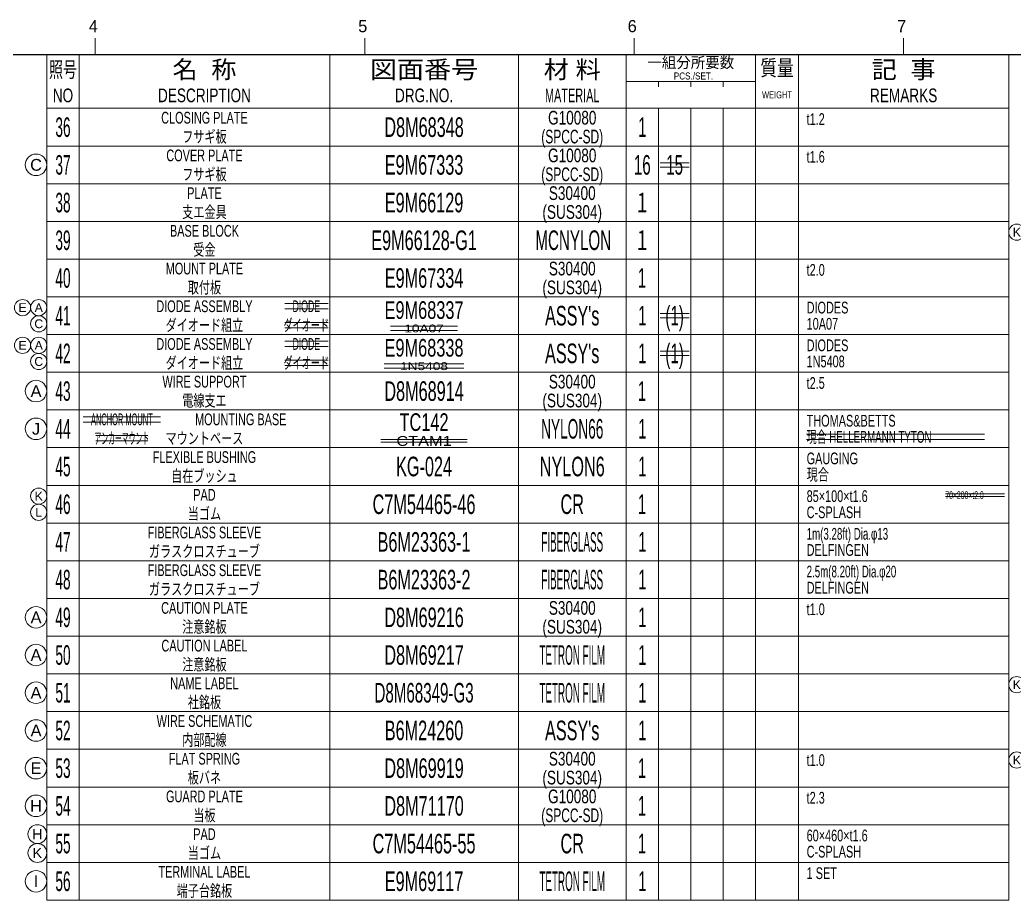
# Model space of a CAD drawing. Header units: millimetres. Extents: x 7 to 587, y 2 to 418.
# Drawn here: x 219 to 403.5, y 253 to 416.4 of the extents above; entities that cross this region are included whole.
import ezdxf
from ezdxf.enums import TextEntityAlignment as Align

# ---------------------------------------------------------------- set-up
doc = ezdxf.new("R2010")
doc.units = ezdxf.units.MM
for name, color, linetype in [('GR1_05', 7, 'Continuous'), ('図面枠C7M', 7, 'Continuous'), ('表題、部品表_01', 7, 'Continuous'), ('表題、部品表_02', 7, 'Continuous'), ('表題、部品表_03', 7, 'Continuous')]:
    doc.layers.add(name, color=color, linetype=linetype)
doc.styles.add('HG丸ｺﾞｼｯｸM-PRO', font='')
doc.styles.get('HG丸ｺﾞｼｯｸM-PRO').set_extended_font_data('HG丸ｺﾞｼｯｸM-PRO')

# ---------------------------------------------------------------- blocks, each defined once
blk = doc.blocks.new('BLKF023')
at = {"layer": '図面枠C7M', "color": 4, "linetype": 'Continuous', "lineweight": 13}
for p, q in [((233, 413), (233, 410)), ((283, 413), (283, 410)), ((333, 413), (333, 410)), ((383, 413), (383, 410))]:
    blk.add_line(p, q, dxfattribs=at)
at = {"layer": '図面枠C7M', "color": 2, "linetype": 'Continuous', "lineweight": 25}
blk.add_line((33, 410), (587, 410), dxfattribs=at)
at = {"layer": '図面枠C7M', "color": 4, "linetype": 'Continuous', "lineweight": 13, "style": 'HG丸ｺﾞｼｯｸM-PRO', "width": 1.003994}
for s, p in [('4', (231.79, 413.45)), ('5', (281.79, 413.45)), ('6', (331.79, 413.45)), ('7', (381.79, 413.45))]:
    blk.add_text(s, height=2.25, dxfattribs=at).set_placement(p, align=Align.BOTTOM_LEFT)
blk = doc.blocks.new('BLKF095')
at = {"layer": '表題、部品表_02', "color": 4, "linetype": 'Continuous', "lineweight": 13}
for p, q in [((224, 386), (224, 379)), ((224, 386), (402.5, 386)), ((230, 386), (230, 379)), ((276.5, 386), (276.5, 379)), ((311.5, 386), (311.5, 379)), ((331.5, 386), (331.5, 379)), ((337.5, 386), (337.5, 379)), ((343.5, 386), (343.5, 379)), ((349.5, 379), (349.5, 386)), ((355.5, 386), (355.5, 379)), ((363.5, 386), (363.5, 379)), ((402.5, 386), (402.5, 379)), ((224, 379), (402.5, 379))]:
    blk.add_line(p, q, dxfattribs=at)
blk = doc.blocks.new('BLKF097')
at = {"layer": '表題、部品表_02', "color": 4, "linetype": 'Continuous', "lineweight": 13}
for p, q in [((224, 379), (224, 372)), ((224, 379), (402.5, 379)), ((230, 379), (230, 372)), ((276.5, 379), (276.5, 372)), ((311.5, 379), (311.5, 372)), ((331.5, 379), (331.5, 372)), ((337.5, 379), (337.5, 372)), ((343.5, 379), (343.5, 372)), ((349.5, 372), (349.5, 379)), ((355.5, 379), (355.5, 372)), ((363.5, 379), (363.5, 372)), ((402.5, 379), (402.5, 372)), ((224, 372), (402.5, 372))]:
    blk.add_line(p, q, dxfattribs=at)
blk = doc.blocks.new('BLKF099')
at = {"layer": '表題、部品表_02', "color": 4, "linetype": 'Continuous', "lineweight": 13}
for p, q in [((224, 372), (224, 365)), ((224, 372), (402.5, 372)), ((230, 372), (230, 365)), ((276.5, 372), (276.5, 365)), ((311.5, 372), (311.5, 365)), ((331.5, 372), (331.5, 365)), ((337.5, 372), (337.5, 365)), ((343.5, 372), (343.5, 365)), ((349.5, 365), (349.5, 372)), ((355.5, 372), (355.5, 365)), ((363.5, 372), (363.5, 365)), ((402.5, 372), (402.5, 365)), ((224, 365), (402.5, 365))]:
    blk.add_line(p, q, dxfattribs=at)
blk = doc.blocks.new('BLKF101')
at = {"layer": '表題、部品表_02', "color": 4, "linetype": 'Continuous', "lineweight": 13}
for p, q in [((224, 400), (224, 393)), ((224, 400), (402.5, 400)), ((230, 400), (230, 393)), ((276.5, 400), (276.5, 393)), ((311.5, 400), (311.5, 393)), ((331.5, 400), (331.5, 393)), ((337.5, 400), (337.5, 393)), ((343.5, 400), (343.5, 393)), ((349.5, 393), (349.5, 400)), ((355.5, 400), (355.5, 393)), ((363.5, 400), (363.5, 393)), ((402.5, 400), (402.5, 393)), ((224, 393), (402.5, 393))]:
    blk.add_line(p, q, dxfattribs=at)
blk = doc.blocks.new('BLKF103')
at = {"layer": '表題、部品表_02', "color": 4, "linetype": 'Continuous', "lineweight": 13}
for p, q in [((224, 393), (224, 386)), ((224, 393), (402.5, 393)), ((230, 393), (230, 386)), ((276.5, 393), (276.5, 386)), ((311.5, 393), (311.5, 386)), ((331.5, 393), (331.5, 386)), ((337.5, 393), (337.5, 386)), ((343.5, 393), (343.5, 386)), ((349.5, 386), (349.5, 393)), ((355.5, 393), (355.5, 386)), ((363.5, 393), (363.5, 386)), ((402.5, 393), (402.5, 386)), ((224, 386), (402.5, 386))]:
    blk.add_line(p, q, dxfattribs=at)
blk = doc.blocks.new('BLKF108')
at = {"layer": '表題、部品表_01', "color": 4, "linetype": 'Continuous', "lineweight": 13}
for p, q in [((224, 410), (224, 400)), ((224, 410), (402.5, 410)), ((230, 410), (230, 400)), ((276.5, 410), (276.5, 400)), ((311.5, 410), (311.5, 400)), ((331.5, 410), (331.5, 400)), ((355.5, 410), (355.5, 400)), ((363.5, 410), (363.5, 400)), ((402.5, 410), (402.5, 400)), ((331.5, 405), (355.5, 405)), ((337.5, 404), (337.5, 405)), ((343.5, 405), (343.5, 404)), ((349.5, 405), (349.5, 404)), ((224, 400), (402.5, 400))]:
    blk.add_line(p, q, dxfattribs=at)
at = {"layer": '表題、部品表_01', "color": 3, "linetype": 'Continuous', "lineweight": 35, "style": 'HG丸ｺﾞｼｯｸM-PRO'}
for s, height, width, p in [('一組分所要数', 2.036, 0.966638, (343.5, 408.5)), ('照号', 2.909, 0.651535, (227, 407.2)), ('名  称', 3.273, 1.042426, (253.25, 407.2)), ('図面番号', 3.273, 1.127518, (294, 407.2)), ('材 料', 3.273, 1.042439, (321.5, 407.2)), ('質量', 2.909, 0.781842, (359.5, 407.5)), ('記  事', 3.273, 1.042426, (383, 407.2)), ('PCS./SET.', 1.309, 0.862935, (344, 406)), ('NO', 2.545, 0.740841, (227, 402.4)), ('DESCRIPTION', 2.5455, 0.741365, (253.25, 402.4)), ('DRG.NO.', 2.545, 0.741189, (294, 402.4)), ('MATERIAL', 2.545, 0.594756, (321.5, 402.4)), ('WEIGHT', 1.309, 0.635507, (359.5, 402.5)), ('REMARKS', 2.545, 0.742803, (383, 402.4))]:
    blk.add_text(s, height=height, dxfattribs=dict(at, width=width)).set_placement(p, align=Align.MIDDLE_CENTER)
blk = doc.blocks.new('BLKF107')
at = {"layer": '表題、部品表_01', "color": 3, "linetype": 'Continuous', "lineweight": 13}
blk.add_blockref('BLKF108', (0, 0), dxfattribs=at)
blk = doc.blocks.new('BLKF113')
at = {"layer": '表題、部品表_02', "color": 4, "linetype": 'Continuous', "lineweight": 13}
for p, q in [((224, 337), (224, 330)), ((224, 337), (402.5, 337)), ((230, 337), (230, 330)), ((276.5, 337), (276.5, 330)), ((311.5, 337), (311.5, 330)), ((331.5, 337), (331.5, 330)), ((337.5, 337), (337.5, 330)), ((343.5, 337), (343.5, 330)), ((349.5, 330), (349.5, 337)), ((355.5, 337), (355.5, 330)), ((363.5, 337), (363.5, 330)), ((402.5, 337), (402.5, 330)), ((224, 330), (402.5, 330))]:
    blk.add_line(p, q, dxfattribs=at)
blk = doc.blocks.new('BLKF115')
at = {"layer": '表題、部品表_02', "color": 4, "linetype": 'Continuous', "lineweight": 13}
for p, q in [((224, 302), (224, 295)), ((224, 302), (402.5, 302)), ((230, 302), (230, 295)), ((276.5, 302), (276.5, 295)), ((311.5, 302), (311.5, 295)), ((331.5, 302), (331.5, 295)), ((337.5, 302), (337.5, 295)), ((343.5, 302), (343.5, 295)), ((349.5, 295), (349.5, 302)), ((355.5, 302), (355.5, 295)), ((363.5, 302), (363.5, 295)), ((402.5, 302), (402.5, 295)), ((224, 295), (402.5, 295))]:
    blk.add_line(p, q, dxfattribs=at)
blk = doc.blocks.new('BLKF117')
at = {"layer": '表題、部品表_02', "color": 4, "linetype": 'Continuous', "lineweight": 13}
for p, q in [((224, 295), (224, 288)), ((224, 295), (402.5, 295)), ((230, 295), (230, 288)), ((276.5, 295), (276.5, 288)), ((311.5, 295), (311.5, 288)), ((331.5, 295), (331.5, 288)), ((337.5, 295), (337.5, 288)), ((343.5, 295), (343.5, 288)), ((349.5, 288), (349.5, 295)), ((355.5, 295), (355.5, 288)), ((363.5, 295), (363.5, 288)), ((402.5, 295), (402.5, 288)), ((224, 288), (402.5, 288))]:
    blk.add_line(p, q, dxfattribs=at)
blk = doc.blocks.new('BLKF119')
at = {"layer": '表題、部品表_02', "color": 4, "linetype": 'Continuous', "lineweight": 13}
for p, q in [((224, 309), (224, 302)), ((224, 309), (402.5, 309)), ((230, 309), (230, 302)), ((276.5, 309), (276.5, 302)), ((311.5, 309), (311.5, 302)), ((331.5, 309), (331.5, 302)), ((337.5, 309), (337.5, 302)), ((343.5, 309), (343.5, 302)), ((349.5, 302), (349.5, 309)), ((355.5, 309), (355.5, 302)), ((363.5, 309), (363.5, 302)), ((402.5, 309), (402.5, 302)), ((224, 302), (402.5, 302))]:
    blk.add_line(p, q, dxfattribs=at)
blk = doc.blocks.new('BLKF121')
at = {"layer": '表題、部品表_02', "color": 4, "linetype": 'Continuous', "lineweight": 13}
for p, q in [((224, 344), (224, 337)), ((224, 344), (402.5, 344)), ((230, 344), (230, 337)), ((276.5, 344), (276.5, 337)), ((311.5, 344), (311.5, 337)), ((331.5, 344), (331.5, 337)), ((337.5, 344), (337.5, 337)), ((343.5, 344), (343.5, 337)), ((349.5, 337), (349.5, 344)), ((355.5, 344), (355.5, 337)), ((363.5, 344), (363.5, 337)), ((402.5, 344), (402.5, 337)), ((224, 337), (402.5, 337))]:
    blk.add_line(p, q, dxfattribs=at)
blk = doc.blocks.new('BLKF123')
at = {"layer": '表題、部品表_02', "color": 4, "linetype": 'Continuous', "lineweight": 13}
for p, q in [((224, 365), (224, 358)), ((224, 365), (402.5, 365)), ((230, 365), (230, 358)), ((276.5, 365), (276.5, 358)), ((311.5, 365), (311.5, 358)), ((331.5, 365), (331.5, 358)), ((337.5, 365), (337.5, 358)), ((343.5, 365), (343.5, 358)), ((349.5, 358), (349.5, 365)), ((355.5, 365), (355.5, 358)), ((363.5, 365), (363.5, 358)), ((402.5, 365), (402.5, 358)), ((224, 358), (402.5, 358))]:
    blk.add_line(p, q, dxfattribs=at)
blk = doc.blocks.new('BLKF125')
at = {"layer": '表題、部品表_02', "color": 4, "linetype": 'Continuous', "lineweight": 13}
for p, q in [((224, 358), (224, 351)), ((224, 358), (402.5, 358)), ((230, 358), (230, 351)), ((276.5, 358), (276.5, 351)), ((311.5, 358), (311.5, 351)), ((331.5, 358), (331.5, 351)), ((337.5, 358), (337.5, 351)), ((343.5, 358), (343.5, 351)), ((349.5, 351), (349.5, 358)), ((355.5, 358), (355.5, 351)), ((363.5, 358), (363.5, 351)), ((402.5, 358), (402.5, 351)), ((224, 351), (402.5, 351))]:
    blk.add_line(p, q, dxfattribs=at)
blk = doc.blocks.new('BLKF127')
at = {"layer": '表題、部品表_02', "color": 4, "linetype": 'Continuous', "lineweight": 13}
for p, q in [((224, 351), (224, 344)), ((224, 351), (402.5, 351)), ((230, 351), (230, 344)), ((276.5, 351), (276.5, 344)), ((311.5, 351), (311.5, 344)), ((331.5, 351), (331.5, 344)), ((337.5, 351), (337.5, 344)), ((343.5, 351), (343.5, 344)), ((349.5, 344), (349.5, 351)), ((355.5, 351), (355.5, 344)), ((363.5, 351), (363.5, 344)), ((402.5, 351), (402.5, 344)), ((224, 344), (402.5, 344))]:
    blk.add_line(p, q, dxfattribs=at)
blk = doc.blocks.new('BLKF129')
at = {"layer": '表題、部品表_02', "color": 4, "linetype": 'Continuous', "lineweight": 13}
for p, q in [((224, 316), (224, 309)), ((224, 316), (402.5, 316)), ((230, 316), (230, 309)), ((276.5, 316), (276.5, 309)), ((311.5, 316), (311.5, 309)), ((331.5, 316), (331.5, 309)), ((337.5, 316), (337.5, 309)), ((343.5, 316), (343.5, 309)), ((349.5, 309), (349.5, 316)), ((355.5, 316), (355.5, 309)), ((363.5, 316), (363.5, 309)), ((402.5, 316), (402.5, 309)), ((224, 309), (402.5, 309))]:
    blk.add_line(p, q, dxfattribs=at)
blk = doc.blocks.new('BLKF131')
at = {"layer": '表題、部品表_02', "color": 4, "linetype": 'Continuous', "lineweight": 13}
for p, q in [((224, 330), (224, 323)), ((224, 330), (402.5, 330)), ((230, 330), (230, 323)), ((276.5, 330), (276.5, 323)), ((311.5, 330), (311.5, 323)), ((331.5, 330), (331.5, 323)), ((337.5, 330), (337.5, 323)), ((343.5, 330), (343.5, 323)), ((349.5, 323), (349.5, 330)), ((355.5, 330), (355.5, 323)), ((363.5, 330), (363.5, 323)), ((402.5, 330), (402.5, 323)), ((224, 323), (402.5, 323))]:
    blk.add_line(p, q, dxfattribs=at)
blk = doc.blocks.new('BLKF133')
at = {"layer": '表題、部品表_02', "color": 4, "linetype": 'Continuous', "lineweight": 13}
for p, q in [((224, 323), (224, 316)), ((224, 323), (402.5, 323)), ((230, 323), (230, 316)), ((276.5, 323), (276.5, 316)), ((311.5, 323), (311.5, 316)), ((331.5, 323), (331.5, 316)), ((337.5, 323), (337.5, 316)), ((343.5, 323), (343.5, 316)), ((349.5, 316), (349.5, 323)), ((355.5, 323), (355.5, 316)), ((363.5, 323), (363.5, 316)), ((402.5, 323), (402.5, 316)), ((224, 316), (402.5, 316))]:
    blk.add_line(p, q, dxfattribs=at)
blk = doc.blocks.new('BLKF135')
at = {"layer": '表題、部品表_02', "color": 4, "linetype": 'Continuous', "lineweight": 13}
for p, q in [((224, 288), (224, 281)), ((224, 288), (402.5, 288)), ((230, 288), (230, 281)), ((276.5, 288), (276.5, 281)), ((311.5, 288), (311.5, 281)), ((331.5, 288), (331.5, 281)), ((337.5, 288), (337.5, 281)), ((343.5, 288), (343.5, 281)), ((349.5, 281), (349.5, 288)), ((355.5, 288), (355.5, 281)), ((363.5, 288), (363.5, 281)), ((402.5, 288), (402.5, 281)), ((224, 281), (402.5, 281))]:
    blk.add_line(p, q, dxfattribs=at)
blk = doc.blocks.new('BLKF189')
at = {"layer": 'GR1_05', "color": 4, "linetype": 'Continuous', "lineweight": 13}
blk.add_circle((222.5, 363), 1.5, dxfattribs=at)
at = {"layer": 'GR1_05', "color": 4, "linetype": 'Continuous', "lineweight": 13, "style": 'HG丸ｺﾞｼｯｸM-PRO', "width": 1.042301}
blk.add_text('A', height=1.64, dxfattribs=at).set_placement((222.5, 363), align=Align.MIDDLE_CENTER)
blk = doc.blocks.new('BLKF190')
at = {"layer": 'GR1_05', "color": 4, "linetype": 'Continuous', "lineweight": 13}
blk.add_circle((222, 347.5), 2, dxfattribs=at)
at = {"layer": 'GR1_05', "color": 4, "linetype": 'Continuous', "lineweight": 13, "style": 'HG丸ｺﾞｼｯｸM-PRO', "width": 1.042301}
blk.add_text('A', height=2.18, dxfattribs=at).set_placement((222, 347.5), align=Align.MIDDLE_CENTER)
blk = doc.blocks.new('BLKF191')
at = {"layer": 'GR1_05', "color": 4, "linetype": 'Continuous', "lineweight": 13}
blk.add_circle((222, 305.5), 2, dxfattribs=at)
at = {"layer": 'GR1_05', "color": 4, "linetype": 'Continuous', "lineweight": 13, "style": 'HG丸ｺﾞｼｯｸM-PRO', "width": 1.042301}
blk.add_text('A', height=2.18, dxfattribs=at).set_placement((222, 305.5), align=Align.MIDDLE_CENTER)
blk = doc.blocks.new('BLKF192')
at = {"layer": 'GR1_05', "color": 4, "linetype": 'Continuous', "lineweight": 13}
blk.add_circle((222, 298.5), 2, dxfattribs=at)
at = {"layer": 'GR1_05', "color": 4, "linetype": 'Continuous', "lineweight": 13, "style": 'HG丸ｺﾞｼｯｸM-PRO', "width": 1.042301}
blk.add_text('A', height=2.18, dxfattribs=at).set_placement((222, 298.5), align=Align.MIDDLE_CENTER)
blk = doc.blocks.new('BLKF193')
at = {"layer": 'GR1_05', "color": 4, "linetype": 'Continuous', "lineweight": 13}
blk.add_circle((222, 291.5), 2, dxfattribs=at)
at = {"layer": 'GR1_05', "color": 4, "linetype": 'Continuous', "lineweight": 13, "style": 'HG丸ｺﾞｼｯｸM-PRO', "width": 1.042301}
blk.add_text('A', height=2.18, dxfattribs=at).set_placement((222, 291.5), align=Align.MIDDLE_CENTER)
blk = doc.blocks.new('BLKF194')
at = {"layer": 'GR1_05', "color": 4, "linetype": 'Continuous', "lineweight": 13}
blk.add_circle((222, 284.5), 2, dxfattribs=at)
at = {"layer": 'GR1_05', "color": 4, "linetype": 'Continuous', "lineweight": 13, "style": 'HG丸ｺﾞｼｯｸM-PRO', "width": 1.042301}
blk.add_text('A', height=2.18, dxfattribs=at).set_placement((222, 284.5), align=Align.MIDDLE_CENTER)
blk = doc.blocks.new('BLKF195')
at = {"layer": 'GR1_05', "color": 4, "linetype": 'Continuous', "lineweight": 13}
blk.add_circle((222.5, 360), 1.5, dxfattribs=at)
at = {"layer": 'GR1_05', "color": 4, "linetype": 'Continuous', "lineweight": 13, "style": 'HG丸ｺﾞｼｯｸM-PRO', "width": 1.042931}
blk.add_text('C', height=1.64, dxfattribs=at).set_placement((222.5, 360), align=Align.MIDDLE_CENTER)
blk = doc.blocks.new('BLKF196')
at = {"layer": 'GR1_05', "color": 4, "linetype": 'Continuous', "lineweight": 13}
blk.add_circle((222.5, 356), 1.5, dxfattribs=at)
at = {"layer": 'GR1_05', "color": 4, "linetype": 'Continuous', "lineweight": 13, "style": 'HG丸ｺﾞｼｯｸM-PRO', "width": 1.042301}
blk.add_text('A', height=1.64, dxfattribs=at).set_placement((222.5, 356), align=Align.MIDDLE_CENTER)
blk = doc.blocks.new('BLKF197')
at = {"layer": 'GR1_05', "color": 4, "linetype": 'Continuous', "lineweight": 13}
blk.add_circle((222.5, 353), 1.5, dxfattribs=at)
at = {"layer": 'GR1_05', "color": 4, "linetype": 'Continuous', "lineweight": 13, "style": 'HG丸ｺﾞｼｯｸM-PRO', "width": 1.042931}
blk.add_text('C', height=1.64, dxfattribs=at).set_placement((222.5, 353), align=Align.MIDDLE_CENTER)
blk = doc.blocks.new('BLKF198')
at = {"layer": 'GR1_05', "color": 4, "linetype": 'Continuous', "lineweight": 13}
blk.add_circle((222, 389.5), 2, dxfattribs=at)
at = {"layer": 'GR1_05', "color": 4, "linetype": 'Continuous', "lineweight": 13, "style": 'HG丸ｺﾞｼｯｸM-PRO', "width": 1.042931}
blk.add_text('C', height=2.18, dxfattribs=at).set_placement((222, 389.5), align=Align.MIDDLE_CENTER)
blk = doc.blocks.new('BLKF215')
at = {"layer": '表題、部品表_02', "color": 4, "linetype": 'Continuous', "lineweight": 13}
for p, q in [((224, 281), (224, 274)), ((224, 281), (402.5, 281)), ((230, 281), (230, 274)), ((276.5, 281), (276.5, 274)), ((311.5, 281), (311.5, 274)), ((331.5, 281), (331.5, 274)), ((337.5, 281), (337.5, 274)), ((343.5, 281), (343.5, 274)), ((349.5, 274), (349.5, 281)), ((355.5, 281), (355.5, 274)), ((363.5, 281), (363.5, 274)), ((402.5, 281), (402.5, 274)), ((224, 274), (402.5, 274))]:
    blk.add_line(p, q, dxfattribs=at)
blk = doc.blocks.new('BLKF217')
at = {"layer": 'GR1_05', "color": 4, "linetype": 'Continuous', "lineweight": 13}
blk.add_circle((222, 277.5), 2, dxfattribs=at)
at = {"layer": 'GR1_05', "color": 4, "linetype": 'Continuous', "lineweight": 13, "style": 'HG丸ｺﾞｼｯｸM-PRO', "width": 1.04259}
blk.add_text('E', height=2.18, dxfattribs=at).set_placement((222, 277.5), align=Align.MIDDLE_CENTER)
blk = doc.blocks.new('BLKF218')
at = {"layer": 'GR1_05', "color": 4, "linetype": 'Continuous', "lineweight": 13}
blk.add_circle((219.5, 363), 1.5, dxfattribs=at)
at = {"layer": 'GR1_05', "color": 4, "linetype": 'Continuous', "lineweight": 13, "style": 'HG丸ｺﾞｼｯｸM-PRO', "width": 1.04259}
blk.add_text('E', height=1.64, dxfattribs=at).set_placement((219.5, 363), align=Align.MIDDLE_CENTER)
blk = doc.blocks.new('BLKF219')
at = {"layer": 'GR1_05', "color": 4, "linetype": 'Continuous', "lineweight": 13}
blk.add_circle((219.5, 356), 1.5, dxfattribs=at)
at = {"layer": 'GR1_05', "color": 4, "linetype": 'Continuous', "lineweight": 13, "style": 'HG丸ｺﾞｼｯｸM-PRO', "width": 1.04259}
blk.add_text('E', height=1.64, dxfattribs=at).set_placement((219.5, 356), align=Align.MIDDLE_CENTER)
blk = doc.blocks.new('BLKF234')
at = {"layer": '表題、部品表_02', "color": 4, "linetype": 'Continuous', "lineweight": 13}
for p, q in [((224, 274), (224, 267)), ((224, 274), (402.5, 274)), ((230, 274), (230, 267)), ((276.5, 274), (276.5, 267)), ((311.5, 274), (311.5, 267)), ((331.5, 274), (331.5, 267)), ((337.5, 274), (337.5, 267)), ((343.5, 274), (343.5, 267)), ((349.5, 267), (349.5, 274)), ((355.5, 274), (355.5, 267)), ((363.5, 274), (363.5, 267)), ((402.5, 274), (402.5, 267)), ((224, 267), (402.5, 267))]:
    blk.add_line(p, q, dxfattribs=at)
blk = doc.blocks.new('BLKF236')
at = {"layer": 'GR1_05', "color": 4, "linetype": 'Continuous', "lineweight": 13}
blk.add_circle((222, 270.5), 2, dxfattribs=at)
at = {"layer": 'GR1_05', "color": 4, "linetype": 'Continuous', "lineweight": 13, "style": 'HG丸ｺﾞｼｯｸM-PRO', "width": 1.042153}
blk.add_text('H', height=2.18, dxfattribs=at).set_placement((222, 270.5), align=Align.MIDDLE_CENTER)
blk = doc.blocks.new('BLKF238')
at = {"layer": '表題、部品表_02', "color": 4, "linetype": 'Continuous', "lineweight": 13}
for p, q in [((224, 267), (224, 260)), ((224, 267), (402.5, 267)), ((230, 267), (230, 260)), ((276.5, 267), (276.5, 260)), ((311.5, 267), (311.5, 260)), ((331.5, 267), (331.5, 260)), ((337.5, 267), (337.5, 260)), ((343.5, 267), (343.5, 260)), ((349.5, 260), (349.5, 267)), ((355.5, 267), (355.5, 260)), ((363.5, 267), (363.5, 260)), ((402.5, 267), (402.5, 260)), ((224, 260), (402.5, 260))]:
    blk.add_line(p, q, dxfattribs=at)
blk = doc.blocks.new('BLKF247')
at = {"layer": '表題、部品表_02', "color": 4, "linetype": 'Continuous', "lineweight": 13}
for p, q in [((224, 260), (224, 253)), ((224, 260), (402.5, 260)), ((230, 260), (230, 253)), ((276.5, 260), (276.5, 253)), ((311.5, 260), (311.5, 253)), ((331.5, 260), (331.5, 253)), ((337.5, 260), (337.5, 253)), ((343.5, 260), (343.5, 253)), ((349.5, 253), (349.5, 260)), ((355.5, 260), (355.5, 253)), ((363.5, 260), (363.5, 253)), ((402.5, 260), (402.5, 253)), ((224, 253), (402.5, 253))]:
    blk.add_line(p, q, dxfattribs=at)
blk = doc.blocks.new('BLKF249')
at = {"layer": 'GR1_05', "color": 4, "linetype": 'Continuous', "lineweight": 13}
blk.add_circle((222, 256.5), 2, dxfattribs=at)
at = {"layer": 'GR1_05', "color": 4, "linetype": 'Continuous', "lineweight": 13, "style": 'HG丸ｺﾞｼｯｸM-PRO', "width": 1.042153}
blk.add_text('I', height=2.18, dxfattribs=at).set_placement((222, 256.5), align=Align.MIDDLE_CENTER)
blk = doc.blocks.new('BLKF250')
at = {"layer": 'GR1_05', "color": 4, "linetype": 'Continuous', "lineweight": 13}
blk.add_circle((222, 340.5), 2, dxfattribs=at)
at = {"layer": 'GR1_05', "color": 4, "linetype": 'Continuous', "lineweight": 13, "style": 'HG丸ｺﾞｼｯｸM-PRO', "width": 1.042809}
blk.add_text('J', height=2.18, dxfattribs=at).set_placement((222, 340.5), align=Align.MIDDLE_CENTER)
blk = doc.blocks.new('BLKF255')
at = {"layer": 'GR1_05', "color": 4, "linetype": 'Continuous', "lineweight": 13}
blk.add_circle((404, 377), 1.5, dxfattribs=at)
at = {"layer": 'GR1_05', "color": 4, "linetype": 'Continuous', "lineweight": 13, "style": 'HG丸ｺﾞｼｯｸM-PRO', "width": 1.042301}
blk.add_text('K', height=1.64, dxfattribs=at).set_placement((404, 377), align=Align.MIDDLE_CENTER)
blk = doc.blocks.new('BLKF276')
at = {"layer": 'GR1_05', "color": 4, "linetype": 'Continuous', "lineweight": 13}
blk.add_circle((404, 293), 1.5, dxfattribs=at)
at = {"layer": 'GR1_05', "color": 4, "linetype": 'Continuous', "lineweight": 13, "style": 'HG丸ｺﾞｼｯｸM-PRO', "width": 1.042301}
blk.add_text('K', height=1.64, dxfattribs=at).set_placement((404, 293), align=Align.MIDDLE_CENTER)
blk = doc.blocks.new('BLKF277')
at = {"layer": 'GR1_05', "color": 4, "linetype": 'Continuous', "lineweight": 13}
blk.add_circle((404, 279), 1.5, dxfattribs=at)
at = {"layer": 'GR1_05', "color": 4, "linetype": 'Continuous', "lineweight": 13, "style": 'HG丸ｺﾞｼｯｸM-PRO', "width": 1.042301}
blk.add_text('K', height=1.64, dxfattribs=at).set_placement((404, 279), align=Align.MIDDLE_CENTER)
blk = doc.blocks.new('BLKF286')
at = {"layer": 'GR1_05', "color": 4, "linetype": 'Continuous', "lineweight": 13}
blk.add_circle((222.25, 265.25), 1.75, dxfattribs=at)
at = {"layer": 'GR1_05', "color": 4, "linetype": 'Continuous', "lineweight": 13, "style": 'HG丸ｺﾞｼｯｸM-PRO', "width": 1.042153}
blk.add_text('H', height=1.91, dxfattribs=at).set_placement((222.25, 265.25), align=Align.MIDDLE_CENTER)
blk = doc.blocks.new('BLKF287')
at = {"layer": 'GR1_05', "color": 4, "linetype": 'Continuous', "lineweight": 13}
blk.add_circle((222.25, 261.75), 1.75, dxfattribs=at)
at = {"layer": 'GR1_05', "color": 4, "linetype": 'Continuous', "lineweight": 13, "style": 'HG丸ｺﾞｼｯｸM-PRO', "width": 1.042301}
blk.add_text('K', height=1.91, dxfattribs=at).set_placement((222.25, 261.75), align=Align.MIDDLE_CENTER)
blk = doc.blocks.new('BLKF292')
at = {"layer": 'GR1_05', "color": 4, "linetype": 'Continuous', "lineweight": 13}
blk.add_circle((222.5, 328), 1.5, dxfattribs=at)
at = {"layer": 'GR1_05', "color": 4, "linetype": 'Continuous', "lineweight": 13, "style": 'HG丸ｺﾞｼｯｸM-PRO', "width": 1.042301}
blk.add_text('K', height=1.64, dxfattribs=at).set_placement((222.5, 328), align=Align.MIDDLE_CENTER)
blk = doc.blocks.new('BLKF293')
at = {"layer": 'GR1_05', "color": 4, "linetype": 'Continuous', "lineweight": 13}
blk.add_circle((222.5, 325), 1.5, dxfattribs=at)
at = {"layer": 'GR1_05', "color": 4, "linetype": 'Continuous', "lineweight": 13, "style": 'HG丸ｺﾞｼｯｸM-PRO', "width": 1.042991}
blk.add_text('L', height=1.64, dxfattribs=at).set_placement((222.5, 325), align=Align.MIDDLE_CENTER)

msp = doc.modelspace()

# ---------------------------------------------------------------- linework, layer by layer
at = {"layer": 'GR1_05', "color": 4, "linetype": 'Continuous', "lineweight": 13}
for p, q in [((337.8, 389.9), (343.2, 389.9)), ((337.8, 389.1), (343.2, 389.1)), ((268.18, 363.75), (276.22, 363.75)), ((268.18, 362.75), (276.22, 362.75)), ((337.8, 361.9), (343.2, 361.9)), ((268.18, 360.25), (276.22, 360.25)), ((337.8, 361.1), (343.2, 361.1)), ((268.18, 359.25), (276.22, 359.25)), ((287.8, 359.53), (300.2, 359.53)), ((287.8, 358.73), (300.2, 358.73)), ((268.18, 356.75), (276.22, 356.75)), ((268.18, 355.75), (276.22, 355.75)), ((337.8, 354.9), (343.2, 354.9)), ((268.18, 353.25), (276.22, 353.25)), ((286.58, 352.53), (301.41, 352.53)), ((337.8, 354.1), (343.2, 354.1)), ((268.18, 352.25), (276.22, 352.25)), ((286.58, 351.73), (301.41, 351.73)), ((230.72, 342.75), (245.12, 342.75)), ((230.72, 341.75), (245.12, 341.75)), ((365, 339.5), (398.03, 339.5)), ((233.12, 339.25), (242.72, 339.25)), ((233.12, 338.25), (242.72, 338.25)), ((286, 338.49), (302, 338.49)), ((286, 337.99), (302, 337.99)), ((365, 338.5), (398.03, 338.5))]:
    msp.add_line(p, q, dxfattribs=at)
at = {"layer": 'GR1_05', "color": 7, "linetype": 'Continuous', "lineweight": 13}
for p, q in [((390.74, 328.43), (401.74, 328.43)), ((390.74, 327.93), (401.74, 327.93))]:
    msp.add_line(p, q, dxfattribs=at)

# ---------------------------------------------------------------- block references
at = {"layer": 'GR1_05', "color": 4, "linetype": 'Continuous', "lineweight": 13}
for name in ['BLKF198', 'BLKF255', 'BLKF218', 'BLKF189', 'BLKF195', 'BLKF219', 'BLKF196', 'BLKF197', 'BLKF190', 'BLKF250', 'BLKF292', 'BLKF293', 'BLKF191', 'BLKF192', 'BLKF193', 'BLKF276', 'BLKF194', 'BLKF277', 'BLKF217', 'BLKF236', 'BLKF286', 'BLKF287', 'BLKF249']:
    msp.add_blockref(name, (0, 0), dxfattribs=at)
at = {"layer": '図面枠C7M', "color": 4, "linetype": 'Continuous', "lineweight": 13}
msp.add_blockref('BLKF023', (0, 0), dxfattribs=at)
at = {"layer": '表題、部品表_01', "color": 3, "linetype": 'Continuous', "lineweight": 13}
msp.add_blockref('BLKF107', (0, 0), dxfattribs=at)
at = {"layer": '表題、部品表_02', "color": 4, "linetype": 'Continuous', "lineweight": 13}
for name in ['BLKF101', 'BLKF103', 'BLKF095', 'BLKF097', 'BLKF099', 'BLKF123', 'BLKF125', 'BLKF127', 'BLKF121', 'BLKF113', 'BLKF131', 'BLKF133', 'BLKF129', 'BLKF119', 'BLKF115', 'BLKF117', 'BLKF135', 'BLKF215', 'BLKF234', 'BLKF238', 'BLKF247']:
    msp.add_blockref(name, (0, 0), dxfattribs=at)

# ---------------------------------------------------------------- texts
at = {"layer": 'GR1_05', "color": 3, "linetype": 'Continuous', "lineweight": 35, "style": 'HG丸ｺﾞｼｯｸM-PRO'}
for s, height, width, p in [('15', 3.636, 0.576062, (340.5, 389.5)), ('DIODE', 2.182, 0.55416, (272.15, 363.25)), ('(1)', 3.636, 0.576968, (340.5, 361.5)), ('ダイオード', 2.182, 0.553805, (272.15, 359.75)), ('10A07', 1.455, 1.304854, (294, 359.13)), ('DIODE', 2.182, 0.55416, (272.15, 356.25)), ('(1)', 3.636, 0.576968, (340.5, 354.5)), ('ダイオード', 2.182, 0.553805, (272.15, 352.75)), ('1N5408', 1.455, 1.305193, (294, 352.13)), ('ANCHOR MOUNT', 2.1818, 0.415332, (237.92, 342.25)), ('アンカーマウント', 2.182, 0.415354, (237.92, 338.75)), ('CTAM1', 1.818, 1.245767, (294, 338.24))]:
    msp.add_text(s, height=height, dxfattribs=dict(at, width=width)).set_placement(p, align=Align.MIDDLE_CENTER)
for s, height, width, p in [('現合 HELLERMANN TYTON', 2.1818, 0.619209, (365, 339)), ('70×200×t2.0', 1.4545, 0.521486, (390.74, 328.18))]:
    msp.add_text(s, height=height, dxfattribs=dict(at, width=width)).set_placement(p, align=Align.MIDDLE_LEFT)
at = {"layer": '表題、部品表_03', "color": 3, "linetype": 'Continuous', "lineweight": 35, "style": 'HG丸ｺﾞｼｯｸM-PRO'}
for s, height, width, p in [('CLOSING PLATE', 2.1818, 0.692235, (253.25, 398.25)), ('G10080', 2.545, 0.740408, (321.5, 398.25)), ('36', 3.636, 0.521199, (227, 396.5)), ('D8M68348', 3.636, 0.619412, (294, 396.5)), ('1', 3.64, 0.576062, (334.5, 396.5)), ('フサギ板', 2.182, 0.692256, (253.25, 394.75)), ('(SPCC-SD)', 2.545, 0.652377, (321.5, 394.75)), ('37', 3.636, 0.521199, (227, 389.5)), ('COVER PLATE', 2.1818, 0.692017, (253.25, 391.25)), ('E9M67333', 3.636, 0.619819, (294, 389.5)), ('G10080', 2.545, 0.740408, (321.5, 391.25)), ('16', 3.636, 0.576062, (334.5, 389.5)), ('フサギ板', 2.182, 0.692256, (253.25, 387.75)), ('(SPCC-SD)', 2.545, 0.652377, (321.5, 387.75)), ('38', 3.636, 0.521199, (227, 382.5)), ('PLATE', 2.182, 0.692752, (253.25, 384.25)), ('E9M66129', 3.636, 0.619819, (294, 382.5)), ('S30400', 2.545, 0.740904, (321.5, 384.25)), ('１', 3.64, 0.578238, (334.5, 382.5)), ('支エ金具', 2.182, 0.692256, (253.25, 380.75)), ('(SUS304)', 2.545, 0.740651, (321.5, 380.75)), ('BASE BLOCK', 2.182, 0.69275, (253.25, 377.25)), ('39', 3.636, 0.521199, (227, 375.5)), ('E9M66128-G1', 3.6364, 0.619453, (294, 375.5)), ('MCNYLON', 3.636, 0.578042, (321.69, 375.51)), ('１', 3.64, 0.578238, (334.5, 375.5)), ('受金', 2.182, 0.692256, (253.25, 373.75)), ('MOUNT PLATE', 2.1818, 0.692407, (253.25, 370.25)), ('S30400', 2.545, 0.740904, (321.5, 370.25)), ('40', 3.636, 0.521199, (227, 368.5)), ('E9M67334', 3.636, 0.619819, (294, 368.5)), ('1', 3.64, 0.576062, (334.44, 368.5)), ('取付板', 2.182, 0.692256, (253.25, 366.75)), ('(SUS304)', 2.545, 0.740651, (321.5, 366.75)), ('DIODE ASSEMBLY', 2.1818, 0.692624, (253.25, 363.25)), ('E9M68337', 3.273, 0.691595, (294, 362.54)), ('41', 3.636, 0.521199, (227, 361.5)), ("ASSY's", 3.636, 0.617769, (321.5, 361.5)), ('1', 3.64, 0.576062, (334.5, 361.5)), ('ダイオード組立', 2.182, 0.692256, (253.25, 359.75)), ('42', 3.636, 0.521199, (227, 354.5)), ('DIODE ASSEMBLY', 2.1818, 0.692624, (253.25, 356.25)), ('E9M68338', 3.273, 0.691595, (294, 355.54)), ("ASSY's", 3.636, 0.617769, (321.5, 354.5)), ('1', 3.64, 0.576062, (334.5, 354.5)), ('ダイオード組立', 2.182, 0.692256, (253.25, 352.75)), ('S30400', 2.545, 0.740904, (321.5, 349.25)), ('43', 3.636, 0.521199, (227, 347.5)), ('WIRE SUPPORT', 2.1818, 0.691856, (253.25, 349.25)), ('D8M68914', 3.636, 0.619412, (294, 347.5)), ('1', 3.64, 0.576062, (334.44, 347.5)), ('電線支エ', 2.182, 0.692256, (253.25, 345.75)), ('(SUS304)', 2.545, 0.740651, (321.5, 345.75)), ('MOUNTING BASE', 2.1818, 0.692307, (259.99, 342.25)), ('TC142', 3.273, 0.692517, (294, 341.74)), ('44', 3.636, 0.521199, (227, 340.5)), ('NYLON66', 3.636, 0.521532, (321.5, 340.5)), ('1', 3.64, 0.576062, (334.5, 340.5)), ('マウントベース', 2.182, 0.692256, (253.25, 338.75)), ('FLEXIBLE BUSHING', 2.1818, 0.692497, (253.25, 335.25)), ('45', 3.636, 0.521199, (227, 333.5)), ('KG-024', 3.636, 0.618918, (294, 333.5)), ('NYLON6', 3.636, 0.620049, (321.5, 333.5)), ('1', 3.64, 0.576062, (334.5, 333.5)), ('自在ブッシュ', 2.182, 0.692256, (253.25, 331.75)), ('PAD', 2.182, 0.692593, (253.25, 328.25)), ('46', 3.636, 0.521199, (227, 326.5)), ('C7M54465-46', 3.6364, 0.619742, (294, 326.5)), ('CR', 3.636, 0.620672, (321.5, 326.5)), ('1', 3.64, 0.576062, (334.44, 326.5)), ('当ゴム', 2.182, 0.692256, (253.25, 324.75)), ('47', 3.636, 0.521199, (227, 319.5)), ('FIBERGLASS SLEEVE', 2.1818, 0.69181, (253.25, 321.25)), ('B6M23363-1', 3.636, 0.619572, (294, 319.5)), ('FIBERGLASS', 3.636, 0.375328, (321.5, 319.5)), ('1', 3.64, 0.576062, (334.5, 319.5)), ('ガラスクロスチューブ', 2.182, 0.692256, (253.25, 317.75)), ('48', 3.636, 0.521199, (227, 312.5)), ('FIBERGLASS SLEEVE', 2.1818, 0.69181, (253.25, 314.25)), ('B6M23363-2', 3.636, 0.619572, (294, 312.5)), ('FIBERGLASS', 3.636, 0.375328, (321.5, 312.5)), ('1', 3.64, 0.576062, (334.5, 312.5)), ('ガラスクロスチューブ', 2.182, 0.692256, (253.25, 310.75)), ('CAUTION PLATE', 2.1818, 0.692676, (253.25, 307.25)), ('S30400', 2.545, 0.740904, (321.5, 307.25)), ('49', 3.636, 0.521199, (227, 305.5)), ('D8M69216', 3.636, 0.619412, (294, 305.5)), ('1', 3.64, 0.576062, (334.5, 305.5)), ('注意銘板', 2.182, 0.692256, (253.25, 303.75)), ('(SUS304)', 2.545, 0.740651, (321.5, 303.75)), ('CAUTION LABEL', 2.1818, 0.692867, (253.25, 300.25)), ('50', 3.636, 0.521199, (227, 298.5)), ('D8M69217', 3.636, 0.619412, (294, 298.5)), ('TETRON FILM', 3.6364, 0.375921, (321.5, 298.5)), ('1', 3.64, 0.576062, (334.5, 298.5)), ('注意銘板', 2.182, 0.692256, (253.25, 296.75)), ('NAME LABEL', 2.182, 0.692548, (253.25, 293.25)), ('D8M68349-G3', 3.6364, 0.576725, (294, 291.5)), ('TETRON FILM', 3.6364, 0.375921, (321.5, 291.5)), ('51', 3.636, 0.521199, (227, 291.5)), ('1', 3.64, 0.576062, (334.5, 291.5)), ('社銘板', 2.182, 0.692256, (253.25, 289.75)), ('52', 3.636, 0.521199, (227, 284.5)), ('WIRE SCHEMATIC', 2.1818, 0.692681, (253.25, 286.25)), ('B6M24260', 3.636, 0.619614, (294, 284.5)), ("ASSY's", 3.636, 0.617769, (321.5, 284.5)), ('1', 3.64, 0.576062, (334.5, 284.5)), ('内部配線', 2.182, 0.692256, (253.25, 282.75)), ('S30400', 2.545, 0.740904, (321.5, 279.25)), ('53', 3.636, 0.521199, (227, 277.5)), ('FLAT SPRING', 2.1818, 0.692113, (253.25, 279.25)), ('D8M69919', 3.636, 0.619412, (294, 277.5)), ('1', 3.64, 0.576062, (334.44, 277.5)), ('板バネ', 2.182, 0.692256, (253.25, 275.75)), ('(SUS304)', 2.545, 0.740651, (321.5, 275.75)), ('GUARD PLATE', 2.1818, 0.692249, (253.25, 272.25)), ('G10080', 2.545, 0.740408, (321.5, 272.25)), ('54', 3.636, 0.521199, (227, 270.5)), ('D8M71170', 3.636, 0.619412, (294, 270.5)), ('1', 3.64, 0.576062, (334.44, 270.5)), ('当板', 2.182, 0.692256, (253.25, 268.75)), ('(SPCC-SD)', 2.545, 0.652377, (321.5, 268.75)), ('PAD', 2.182, 0.692593, (253.25, 265.25)), ('55', 3.636, 0.521199, (227, 263.5)), ('C7M54465-55', 3.6364, 0.619742, (294, 263.5)), ('CR', 3.636, 0.620672, (321.5, 263.5)), ('1', 3.64, 0.576062, (334.44, 263.5)), ('当ゴム', 2.182, 0.692256, (253.25, 261.75)), ('56', 3.636, 0.521199, (227, 256.5)), ('TERMINAL LABEL', 2.1818, 0.693017, (253.25, 258.25)), ('E9M69117', 3.636, 0.619819, (294, 256.5)), ('TETRON FILM', 3.6364, 0.375921, (321.5, 256.5)), ('1', 3.64, 0.576062, (334.5, 256.5)), ('端子台銘板', 2.182, 0.692256, (253.25, 254.75))]:
    msp.add_text(s, height=height, dxfattribs=dict(at, width=width)).set_placement(p, align=Align.MIDDLE_CENTER)
for s, height, width, p in [('t1.2', 2.182, 0.690457, (365, 398)), ('t1.6', 2.182, 0.690457, (365, 391)), ('t2.0', 2.182, 0.690457, (365, 370)), ('DIODES', 2.182, 0.692689, (365, 363)), ('10A07', 2.182, 0.691691, (365, 360)), ('DIODES', 2.182, 0.692689, (365, 356)), ('1N5408', 2.182, 0.691302, (365, 353)), ('t2.5', 2.182, 0.690457, (365, 349)), ('THOMAS&BETTS', 2.1818, 0.69293, (365, 342)), ('GAUGING', 2.182, 0.691588, (365, 335)), ('現合', 2.182, 0.692256, (365, 332)), ('85×100×t1.6', 2.1818, 0.691308, (365, 328)), ('C-SPLASH', 2.182, 0.692078, (365, 325)), ('1m(3.28ft) Dia.φ13', 2.1818, 0.619056, (365, 321)), ('DELFINGEN', 2.182, 0.691937, (365, 318)), ('2.5m(8.20ft) Dia.φ20', 2.1818, 0.618947, (365, 314)), ('DELFINGEN', 2.182, 0.691937, (365, 311)), ('t1.0', 2.182, 0.690457, (365, 307)), ('t1.0', 2.182, 0.690457, (365, 279)), ('t2.3', 2.182, 0.690457, (365, 272)), ('60×460×t1.6', 2.1818, 0.691308, (365, 265)), ('C-SPLASH', 2.182, 0.692078, (365, 262)), ('1 SET', 2.182, 0.691655, (365, 258))]:
    msp.add_text(s, height=height, dxfattribs=dict(at, width=width)).set_placement(p, align=Align.MIDDLE_LEFT)

doc.saveas('drawing.dxf')
